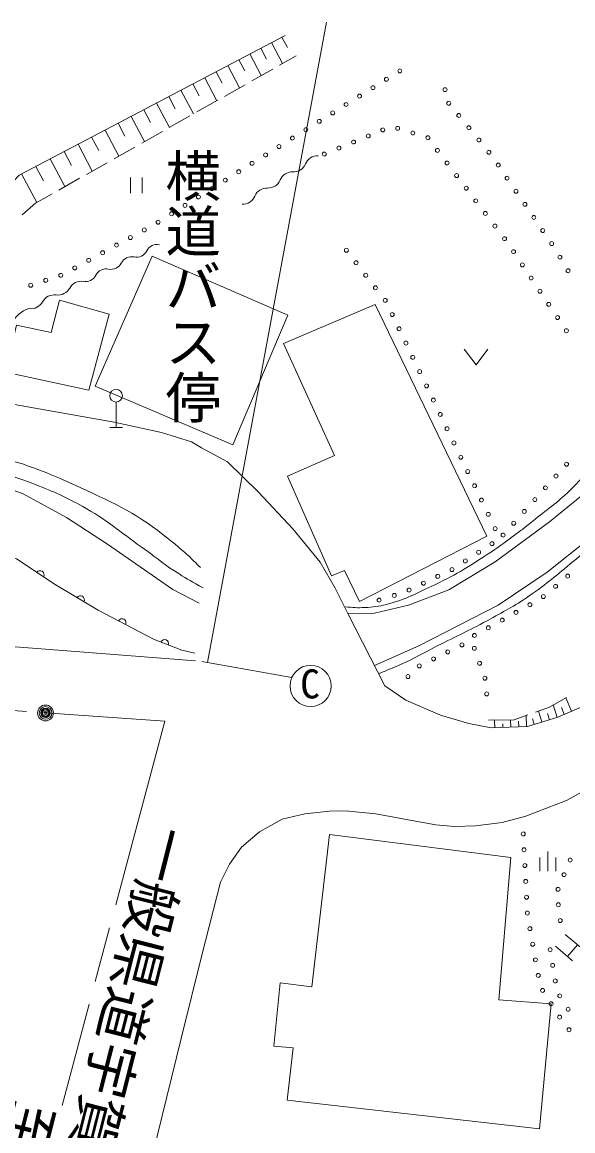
# Model space of a CAD drawing. Units: millimetres at full size, sheet at 1:1000; details may follow other scales. Extents: x 40000 to 680000, y 20000 to 380000.
# Drawn here: x 487279 to 522028, y 240159 to 310168 of the extents above; entities that cross this region are included whole.
import ezdxf
from ezdxf.enums import TextEntityAlignment as Align

# ---------------------------------------------------------------- set-up
doc = ezdxf.new("R2010")
doc.units = ezdxf.units.MM
doc.header["$LTSCALE"] = 1000
doc.header["$PDMODE"] = 32
doc.header["$PDSIZE"] = 500
doc.linetypes.add('CHAIN', pattern=[18.5, 12, -1.5, 3.5, -1.5])
for name, color, linetype, lineweight in [('M-BGD', 7, 'Continuous', 13), ('M-BMK', 2, 'CHAIN', 13), ('M-STR-STRC', 7, 'Continuous', 13)]:
    doc.layers.add(name, color=color, linetype=linetype, lineweight=lineweight)
doc.layers.add('M-BGD-HTXT', color=7, linetype='Continuous')
doc.styles.add('@ＭＳ ゴシック', font='')
doc.styles.add('ＭＳ ゴシック', font='')
doc.styles.get('@ＭＳ ゴシック').set_extended_font_data('@MS Gothic')
doc.styles.get('ＭＳ ゴシック').set_extended_font_data('MS Gothic')

msp = doc.modelspace()

# ---------------------------------------------------------------- linework, layer by layer
at = {"layer": 'M-BGD'}
for p, q in [((503016, 308877), (503709, 307558)), ((503675, 309223), (504022, 308564)), ((501654, 308161), (502370, 306799)), ((502335, 308519), (502693, 307838)), ((504563, 308041), (503522, 307452)), ((500248, 307422), (500987, 306017)), ((500951, 307792), (501321, 307089)), ((498797, 306660), (499560, 305209)), ((499523, 307041), (499904, 306315)), ((503087, 307205), (501781, 306466)), ((498048, 306266), (498442, 305517)), ((501346, 306220), (500041, 305481)), ((496526, 305466), (496933, 304693)), ((497299, 305872), (498087, 304374)), ((494955, 304640), (495375, 303842)), ((495753, 305060), (496566, 303513)), ((499606, 305235), (498301, 304496)), ((494157, 304221), (494996, 302625)), ((497866, 304249), (496560, 303510)), ((492510, 303355), (493376, 301707)), ((493333, 303788), (493766, 302964)), ((496125, 303264), (494820, 302525)), ((490809, 302461), (491703, 300760)), ((491659, 302908), (492106, 302058)), ((489931, 302000), (490393, 301122)), ((494385, 302279), (493079, 301540)), ((488147, 301062), (488624, 300156)), ((489053, 301538), (489976, 299783)), ((492644, 301293), (491339, 300554)), ((487241, 300586), (488194, 298774)), ((494106, 300363), (494106, 299363)), ((494856, 299363), (494856, 300363)), ((490904, 300308), (489599, 299569)), ((489163, 299322), (488122, 298733)), ((488122, 298733), (487281, 298005)), ((515170, 289520), (515920, 288520)), ((515920, 288520), (516670, 289520)), ((493208, 284580), (493208, 286180)), ((492808, 284580), (493608, 284580)), ((521629, 267530), (520548, 266912)), ((521953, 266656), (521588, 267507)), ((520548, 266912), (519671, 266600)), ((521032, 266268), (520794, 267053)), ((521493, 266459), (521311, 266884)), ((518322, 266120), (516713, 266093)), ((517117, 265611), (517096, 266099)), ((518116, 265655), (518096, 266116)), ((519200, 266432), (518322, 266120)), ((519115, 265700), (519085, 266391)), ((519596, 265833), (519491, 266179)), ((520074, 265978), (519865, 266669)), ((520553, 266123), (520434, 266515)), ((517617, 265633), (517607, 265863)), ((518616, 265677), (518601, 266023)), ((520455, 256549), (520455, 257799)), ((519955, 256549), (519955, 257424)), ((520955, 256549), (520955, 257424)), ((522004, 250889), (520936, 251826)), ((522314, 251912), (521694, 251161))]:
    msp.add_line(p, q, dxfattribs=at)
for points in [[(482051, 295192), (487085, 300503), (503880, 309331)], [(532777, 294203), (530829, 290661), (528502, 287272), (525770, 283528), (523393, 280923), (520560, 278621), (517120, 276092), (514211, 274321), (511656, 273360), (509506, 272854), (507830, 272835)], [(509505, 269539), (512314, 270780), (517322, 273360), (520408, 275434), (522988, 277508), (525037, 279405), (527642, 282466), (530273, 285577), (532625, 288461), (533915, 290181), (535129, 292634)], [(485111, 286325), (493087, 284909), (496072, 284251), (497961, 283661), (498601, 283290), (500241, 282405), (502189, 280482), (504364, 278180), (506076, 276072), (507037, 274437), (507830, 272835), (510157, 268256), (511497, 267346), (513673, 266410), (515469, 265879), (516885, 265601), (519162, 265702), (521084, 266284), (522855, 267042)], [(498449, 273487), (496785, 274341), (492659, 277197), (490085, 278894), (487342, 280378), (484914, 281266), (482868, 281637), (480585, 281795), (478472, 281738), (474222, 281086), (470445, 280159), (466600, 278675), (462553, 276517), (460310, 275404), (459387, 275236)], [(498170, 270319), (497360, 270504), (495556, 271212), (492065, 273034), (489367, 274652), (486922, 276271), (485009, 277065), (482386, 277857), (480326, 278288), (477597, 278295), (475559, 277904), (473243, 277176), (470791, 276232), (467734, 273015)], [(493981, 232448), (497320, 245980), (498618, 251258), (499799, 255862), (500361, 257003), (501125, 258082), (502249, 259049), (503677, 259847), (505127, 260185), (506656, 260353), (507679, 260364), (509590, 260185), (511873, 259746), (513390, 259476), (514559, 259375), (515897, 259420), (517561, 259622), (519056, 260027), (521664, 261050), (523862, 262259)], [(521543, 252549), (525439, 249330), (530093, 246498), (536855, 242923)]]:
    msp.add_lwpolyline(points, dxfattribs=at)
for points in [[(500571, 283472), (491895, 287191), (495487, 295386), (504037, 291668)], [(489624, 292615), (492761, 291738), (491479, 286938), (486218, 288073), (486926, 291041), (489107, 290580)], [(503777, 289873), (509561, 292335), (516605, 277702), (508562, 273579), (507628, 275547), (506797, 275209), (504025, 281505), (506982, 282803)], [(518108, 257414), (517350, 248435), (520666, 248170), (519930, 240290), (503994, 242086), (504373, 245399), (503159, 245501), (503564, 249497), (505562, 249244), (506675, 258873)]]:
    msp.add_lwpolyline(points, close=True, dxfattribs=at)
for centre, radius in [((510265, 306561), 125), ((511112, 307092), 125), ((509417, 306031), 125), ((513964, 305907), 125), ((508570, 305500), 125), ((506875, 304438), 125), ((507722, 304969), 125), ((514200, 305049), 125), ((506027, 303907), 125), ((514834, 304276), 125), ((505180, 303376), 125), ((510038, 303364), 125), ((510976, 303463), 125), ((511932, 303169), 125), ((515467, 303502), 125), ((503485, 302315), 125), ((504332, 302845), 125), ((508190, 302601), 125), ((509114, 302982), 125), ((512884, 302870), 125), ((516101, 302728), 125), ((502638, 301784), 125), ((506341, 301838), 125), ((507265, 302219), 125), ((513488, 302073), 125), ((516734, 301955), 125), ((501790, 301253), 125), ((514093, 301276), 125), ((517319, 301144), 125), ((500943, 300722), 125), ((514697, 300480), 125), ((517881, 300317), 125), ((499248, 299660), 125), ((500095, 300191), 125), ((515302, 299683), 125), ((498400, 299129), 125), ((515906, 298886), 125), ((518444, 299491), 125), ((497553, 298598), 125), ((519006, 298664), 125), ((495858, 297537), 125), ((496705, 298068), 125), ((516510, 298090), 125), ((519569, 297837), 125), ((494986, 297048), 125), ((517115, 297293), 125), ((520131, 297010), 125), ((493231, 296088), 125), ((494108, 296568), 125), ((517719, 296496), 125), ((520693, 296183), 125), ((492354, 295608), 125), ((507738, 295765), 125), ((518288, 295674), 125), ((521214, 295329), 125), ((490599, 294649), 125), ((491476, 295128), 125), ((508351, 294975), 125), ((518844, 294843), 125), ((489716, 294182), 125), ((508963, 294184), 125), ((519400, 294012), 125), ((521729, 294472), 125), ((487817, 293555), 125), ((488766, 293869), 125), ((509575, 293393), 125), ((510187, 292603), 125), ((519955, 293180), 125), ((520511, 292349), 125), ((510631, 291707), 125), ((521067, 291517), 125), ((511064, 290806), 125), ((521623, 290686), 125), ((511497, 289905), 125), ((511930, 289004), 125), ((512363, 288102), 125), ((512796, 287201), 125), ((493208, 286580), 400), ((513230, 286300), 125), ((513663, 285398), 125), ((514096, 284497), 125), ((514529, 283596), 125), ((514962, 282694), 125), ((521633, 282253), 125), ((515395, 281793), 125), ((520966, 281508), 125), ((515829, 280892), 125), ((520299, 280763), 125), ((516262, 279990), 125), ((519632, 280017), 125), ((518965, 279272), 125), ((516695, 279089), 125), ((518299, 278527), 125), ((517128, 278188), 125), ((516922, 277237), 125), ((517632, 277782), 125), ((516083, 276691), 125), ((515245, 276146), 125), ((513504, 275171), 125), ((514406, 275603), 125), ((521704, 275186), 125), ((512602, 274739), 125), ((520938, 274543), 125), ((509807, 273671), 125), ((510762, 273967), 125), ((511700, 274307), 125), ((520172, 273900), 125), ((519321, 273380), 125), ((517572, 272410), 125), ((518446, 272895), 125), ((516697, 271926), 125), ((515033, 270844), 125), ((515823, 271441), 125), ((514135, 270403), 125), ((515813, 270627), 125), ((512341, 269520), 125), ((513238, 269961), 125), ((516145, 269684), 125), ((511624, 268845), 125), ((516477, 268741), 125), ((516595, 267753), 125), ((488752, 266548), 500), ((488752, 266548), 400), ((488752, 266548), 300), ((488752, 266548), 200), ((488752, 266548), 100), ((488752, 266548), 20), ((518900, 258905), 125), ((518952, 257906), 125), ((519004, 256908), 125), ((521861, 257259), 125), ((521480, 256334), 125), ((519055, 255909), 125), ((521100, 255410), 125), ((519107, 254910), 125), ((521112, 254432), 125), ((519158, 253912), 125), ((521232, 253439), 125), ((519322, 252926), 125), ((519497, 251941), 125), ((520599, 251596), 125), ((519671, 250957), 125), ((520757, 250609), 125), ((519846, 249972), 125), ((520916, 249622), 125), ((520120, 249026), 125), ((521207, 248684), 125), ((520657, 248183), 125), ((521735, 247835), 125), ((521195, 247340), 125), ((521789, 246543), 125)]:
    msp.add_circle(centre, radius, dxfattribs=at)
for centre, radius, start, end in [((504398, 301532), 822, 267.33777, 337.68291), ((505918, 300908), 822, 87.33777, 157.68291), ((504321, 299891), 822, 87.33777, 157.68291), ((502725, 298873), 822, 87.33777, 157.68291), ((502801, 300515), 822, 267.33777, 337.68291), ((501205, 299497), 822, 267.33777, 337.68291), ((494485, 296061), 733, 258.3685, 332.97885), ((495791, 295395), 733, 78.3685, 152.97885), ((492883, 295291), 733, 258.3685, 332.97885), ((494189, 294625), 733, 78.3685, 152.97885), ((491281, 294521), 733, 258.3685, 332.97885), ((492587, 293855), 733, 78.3685, 152.97885), ((489540, 293774), 839, 261.89338, 331.4623), ((491015, 292972), 839, 81.89338, 151.4623), ((489303, 292112), 839, 81.89338, 151.4623), ((488266, 290337), 1833, 107.65547, 154.34087), ((487828, 292914), 839, 261.89338, 331.4623), ((488410, 275286), 250, 326.49269, 146.49269), ((490955, 273699), 250, 329.03624, 149.03624), ((493578, 272244), 250, 332.44719, 152.44719), ((496271, 270931), 250, 338.56883, 158.56883)]:
    msp.add_arc(centre, radius, start, end, dxfattribs=at)
for points, knots in [([(507621, 273257), (508209, 273197), (508403, 273180), (508904, 273203), (509445, 273227), (509751, 273271), (510276, 273405), (511427, 273700), (512023, 274034), (513098, 274540), (514557, 275228), (515335, 275703), (516684, 276586), (517881, 277371), (518507, 277879), (519629, 278767), (520563, 279507), (521124, 279883), (521968, 280723), (523356, 282105), (523999, 283007), (525239, 284523), (526483, 286044), (527173, 286904), (528331, 288492), (528916, 289294), (529214, 289764), (529742, 290605), (530065, 291121), (530170, 291291), (530551, 291937)], [0, 0, 0, 0, 1, 1, 1, 2, 2, 2, 3, 3, 3, 4, 4, 4, 5, 5, 5, 6, 6, 6, 7, 7, 7, 8, 8, 8, 9, 9, 9, 10, 10, 10, 10]), ([(534379, 290338), (533758, 289333), (533574, 289054), (533019, 288258), (532255, 287165), (531766, 286597), (530928, 285560), (530195, 284655), (529727, 284196), (528983, 283301), (528019, 282141), (527552, 281430), (526554, 280299), (525817, 279463), (525365, 279028), (524553, 278264), (523617, 277383), (523051, 276934), (522058, 276117), (520992, 275241), (520417, 274718), (519281, 273936), (518287, 273253), (517673, 272956), (516616, 272373), (515426, 271717), (514726, 271414), (513514, 270800), (512596, 270334), (512104, 270027), (511164, 269608), (510624, 269367), (510439, 269286), (509767, 269023)], [0, 0, 0, 0, 1, 1, 1, 2, 2, 2, 3, 3, 3, 4, 4, 4, 5, 5, 5, 6, 6, 6, 7, 7, 7, 8, 8, 8, 9, 9, 9, 10, 10, 10, 11, 11, 11, 11]), ([(456343, 274003), (456918, 274560), (457135, 274713), (457670, 275135), (459321, 276436), (460527, 276747), (462375, 277749), (464154, 278714), (465146, 279267), (466962, 280160), (468205, 280772), (468890, 281147), (470183, 281644), (471421, 282121), (472140, 282326), (473420, 282673), (475051, 283115), (475977, 283350), (477653, 283567), (478751, 283709), (479381, 283684), (480486, 283617), (481978, 283527), (482828, 283468), (484280, 283111), (486957, 282454), (488444, 281950), (490941, 280784), (493236, 279713), (494577, 279113), (496540, 277513), (497349, 276853), (497672, 276602), (498529, 275725)], [0, 0, 0, 0, 1, 1, 1, 2, 2, 2, 3, 3, 3, 4, 4, 4, 5, 5, 5, 6, 6, 6, 7, 7, 7, 8, 8, 8, 9, 9, 9, 10, 10, 10, 11, 11, 11, 11]), ([(456584, 273759), (457219, 274291), (457422, 274442), (457990, 274838), (458877, 275456), (459449, 275686), (460395, 276209), (461957, 277072), (462830, 277559), (464420, 278368), (465651, 278994), (466342, 279344), (467613, 279885), (468762, 280375), (469416, 280632), (470603, 281021), (472052, 281495), (472898, 281646), (474381, 281999), (475356, 282231), (475901, 282371), (476887, 282550), (477469, 282655), (477795, 282725), (478383, 282786), (478763, 282825), (478978, 282848), (479361, 282842), (479819, 282835), (480082, 282829), (480530, 282730), (481089, 282606), (481345, 282348), (481901, 282213), (482244, 282129), (482441, 282106), (482790, 282055), (483910, 281893), (484554, 281912), (485667, 281707), (486729, 281511), (487306, 281296), (488309, 280897), (489518, 280417), (490183, 280106), (491311, 279458), (492859, 278570), (493596, 277868), (495055, 276839), (495878, 276258), (496303, 275878), (497157, 275344), (497751, 274972), (497961, 274848), (498708, 274444)], [0, 0, 0, 0, 1, 1, 1, 2, 2, 2, 3, 3, 3, 4, 4, 4, 5, 5, 5, 6, 6, 6, 7, 7, 7, 8, 8, 8, 9, 9, 9, 10, 10, 10, 11, 11, 11, 12, 12, 12, 13, 13, 13, 14, 14, 14, 15, 15, 15, 16, 16, 16, 17, 17, 17, 18, 18, 18, 18])]:
    msp.add_open_spline(points, degree=3, knots=knots, dxfattribs=at)
msp.add_point((488752, 266548), dxfattribs=at)
at = {"layer": 'M-BMK'}
msp.add_lwpolyline([(475582, 267473), (488752, 266548), (496271, 266023), (489800, 241751)], dxfattribs=at)
at = {"layer": 'M-STR-STRC'}
for p, q in [((506482, 310168), (498965, 269736)), ((498215, 269832), (466846, 272274)), ((504293, 268782), (498616, 269799))]:
    msp.add_line(p, q, dxfattribs=at)
msp.add_circle((505481, 268253), 1300, dxfattribs=at)

# ---------------------------------------------------------------- texts
at = {"layer": 'M-BGD-HTXT'}
for s, rotation, style, p in [('横道バス停', 270, '@ＭＳ ゴシック', (498028, 293496)), ('一般県道宇賀山陽線', 255.733, 'ＭＳ ゴシック', (492863, 244011)), ('至菊川', 255.733, 'ＭＳ ゴシック', (486821, 236821))]:
    msp.add_text(s, height=2566, rotation=rotation, dxfattribs=dict(at, style=style)).set_placement(p, align=Align.MIDDLE_CENTER)
at = {"layer": 'M-STR-STRC', "style": 'ＭＳ ゴシック'}
msp.add_text('C', height=1833, dxfattribs=at).set_placement((504822, 266915), align=Align.BOTTOM_LEFT)

doc.saveas('drawing.dxf')
